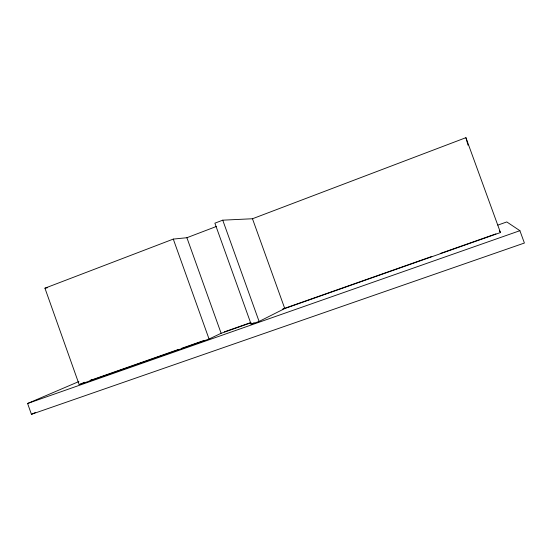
<?xml version="1.0" encoding="UTF-8"?>
<svg xmlns="http://www.w3.org/2000/svg" width="552" height="552" viewBox="0 0 552 552"><rect width="100%" height="100%" fill="white"/><g stroke="black" fill="none" stroke-linecap="round" stroke-linejoin="round"><path stroke-width="0.83" d="M259.095 321.45L284.763 308.54L500.471 232.558L465.922 137.676L252.478 218.751L222.746 220.172L214.887 223.18L251.139 324.245L259.095 321.45L222.746 220.172M251.139 324.245L254.099 322.775M216.432 226.451L186.9 237.719L173.287 239.092L44.94 288.192L79.184 384.64L209.056 339.031L221.124 333.291L250.994 322.782M78.915 381.529L27.6 403.484L31.436 414.324L35.349 412.537M92.398 379.486L90.066 380.5L178.144 349.561M79.184 384.64L84.663 382.253M497.869 225.099L506.791 221.938L519.901 230.688L524.4 243.032L31.436 414.324M282.665 309.023L431.774 256.487M440.227 253.506L495.937 233.875M224.326 331.869L250.739 322.575M181.373 348.429L203.998 340.48M27.6 403.484L519.901 230.688M44.94 288.192L47.479 287.73M499.305 230.626L500.471 232.558M252.478 218.751L284.763 308.54M186.9 237.719L221.124 333.291M173.287 239.092L209.056 339.031M465.922 137.676L467.999 145.155"/></g></svg>
